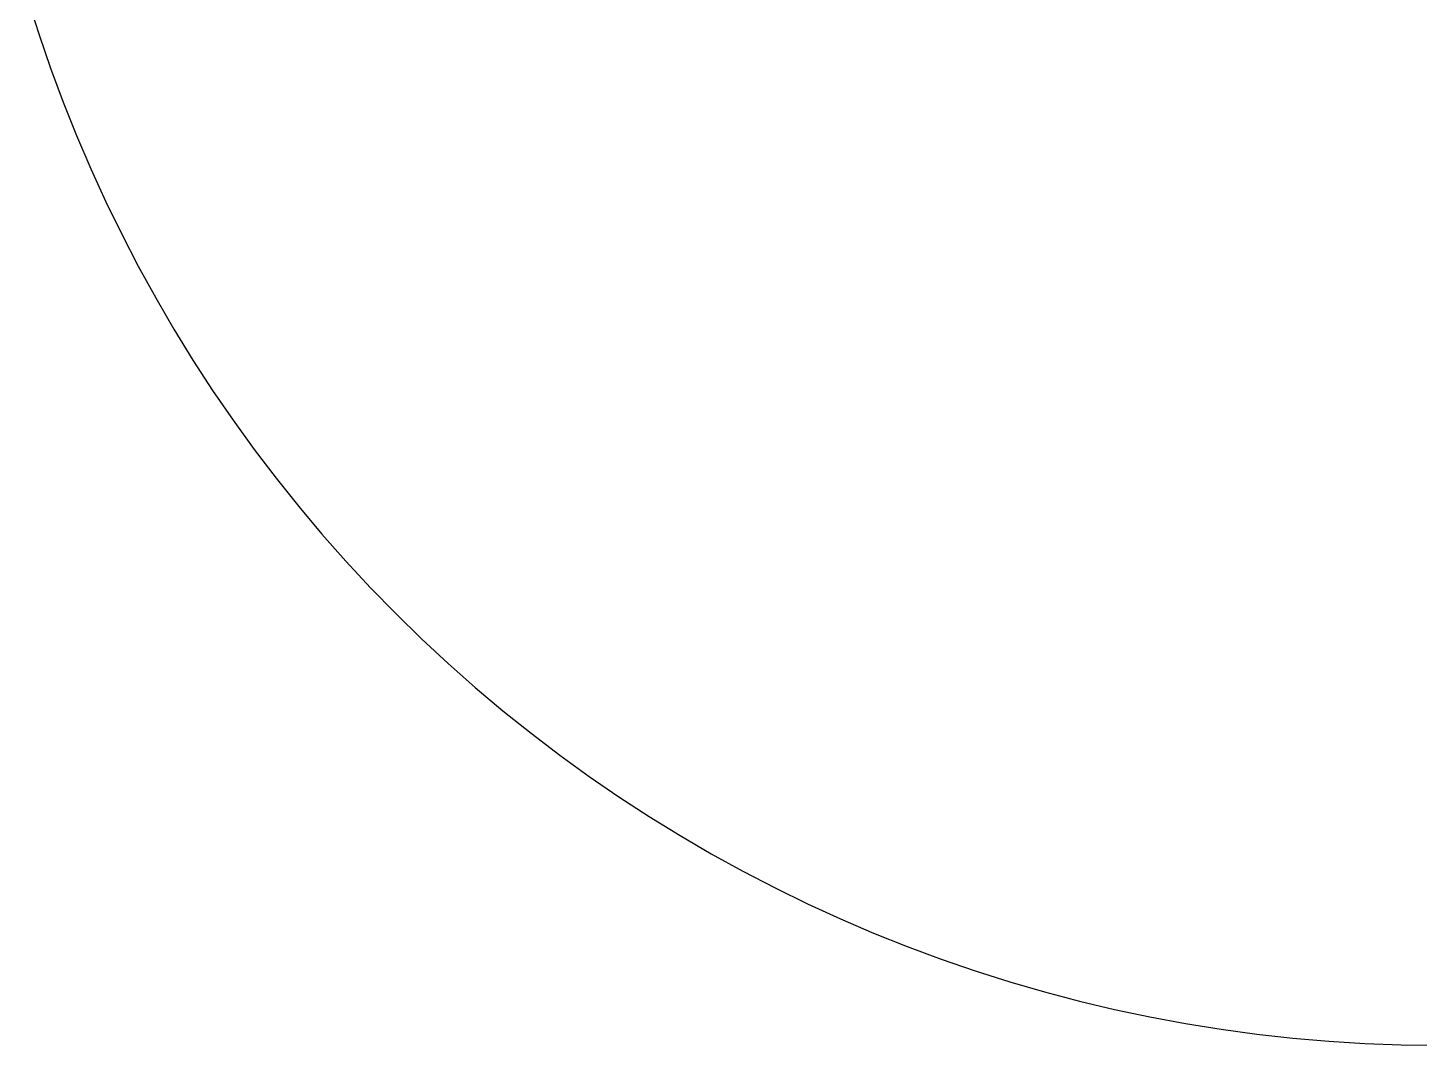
# Model space of a CAD drawing. Header units: metres. Extents: x -20 to 70, y -140 to 20.
# Drawn here: x -19.14 to -0.25, y -20 to -6.19 of the extents above; entities that cross this region are included whole.
import ezdxf

# ---------------------------------------------------------------- set-up
doc = ezdxf.new("R2010")
doc.units = ezdxf.units.M

msp = doc.modelspace()

# ---------------------------------------------------------------- linework, layer by layer
for p, q in [((-19.1388, -5.80568), (-18.9906, -6.27362)), ((-18.9906, -6.27362), (-18.8309, -6.73779)), ((-18.8309, -6.73779), (-18.6599, -7.19789)), ((-18.6599, -7.19789), (-18.4776, -7.65366)), ((-18.4776, -7.65366), (-18.2842, -8.10481)), ((-18.2842, -8.10481), (-18.0798, -8.5511)), ((-18.0798, -8.5511), (-17.8645, -8.99222)), ((-17.8645, -8.99222), (-17.6384, -9.42793)), ((-17.6384, -9.42793), (-17.4017, -9.85796)), ((-17.4017, -9.85796), (-17.1546, -10.282)), ((-17.1546, -10.282), (-16.8971, -10.7)), ((-16.8971, -10.7), (-16.6294, -11.1114)), ((-16.6294, -11.1114), (-16.3517, -11.5162)), ((-16.3517, -11.5162), (-16.0641, -11.914)), ((-16.0641, -11.914), (-15.7669, -12.3046)), ((-15.7669, -12.3046), (-15.4602, -12.6879)), ((-15.4602, -12.6879), (-15.1442, -13.0634)), ((-15.1442, -13.0634), (-14.819, -13.4312)), ((-14.819, -13.4312), (-14.4849, -13.7908)), ((-14.4849, -13.7908), (-14.1421, -14.1421)), ((-14.1421, -14.1421), (-13.7908, -14.4849)), ((-13.7908, -14.4849), (-13.4312, -14.819)), ((-13.4312, -14.819), (-13.0634, -15.1442)), ((-13.0634, -15.1442), (-12.6879, -15.4602)), ((-12.6879, -15.4602), (-12.3046, -15.7669)), ((-12.3046, -15.7669), (-11.914, -16.0641)), ((-11.914, -16.0641), (-11.5162, -16.3517)), ((-11.5162, -16.3517), (-11.1114, -16.6294)), ((-11.1114, -16.6294), (-10.7, -16.8971)), ((-10.7, -16.8971), (-10.282, -17.1546)), ((-10.282, -17.1546), (-9.85796, -17.4017)), ((-9.85796, -17.4017), (-9.42793, -17.6384)), ((-9.42793, -17.6384), (-8.99222, -17.8645)), ((-8.99222, -17.8645), (-8.5511, -18.0798)), ((-8.5511, -18.0798), (-8.10481, -18.2842)), ((-8.10481, -18.2842), (-7.65366, -18.4776)), ((-7.65366, -18.4776), (-7.19789, -18.6599)), ((-7.19789, -18.6599), (-6.73779, -18.8309)), ((-6.73779, -18.8309), (-6.27362, -18.9906)), ((-6.27362, -18.9906), (-5.80568, -19.1388)), ((-5.80568, -19.1388), (-5.33424, -19.2755)), ((-5.33424, -19.2755), (-4.85959, -19.4006)), ((-4.85959, -19.4006), (-4.38202, -19.514)), ((-4.38202, -19.514), (-3.90179, -19.6157)), ((-3.90179, -19.6157), (-3.41924, -19.7056)), ((-3.41924, -19.7056), (-2.9346, -19.7835)), ((-2.9346, -19.7835), (-2.44821, -19.8496)), ((-2.44821, -19.8496), (-1.96034, -19.9037)), ((-1.96034, -19.9037), (-1.47128, -19.9458)), ((-1.47128, -19.9458), (-0.981339, -19.9759)), ((-0.981339, -19.9759), (-0.490814, -19.994)), ((-0.490814, -19.994), (0, -20))]:
    msp.add_line(p, q)

doc.saveas('drawing.dxf')
